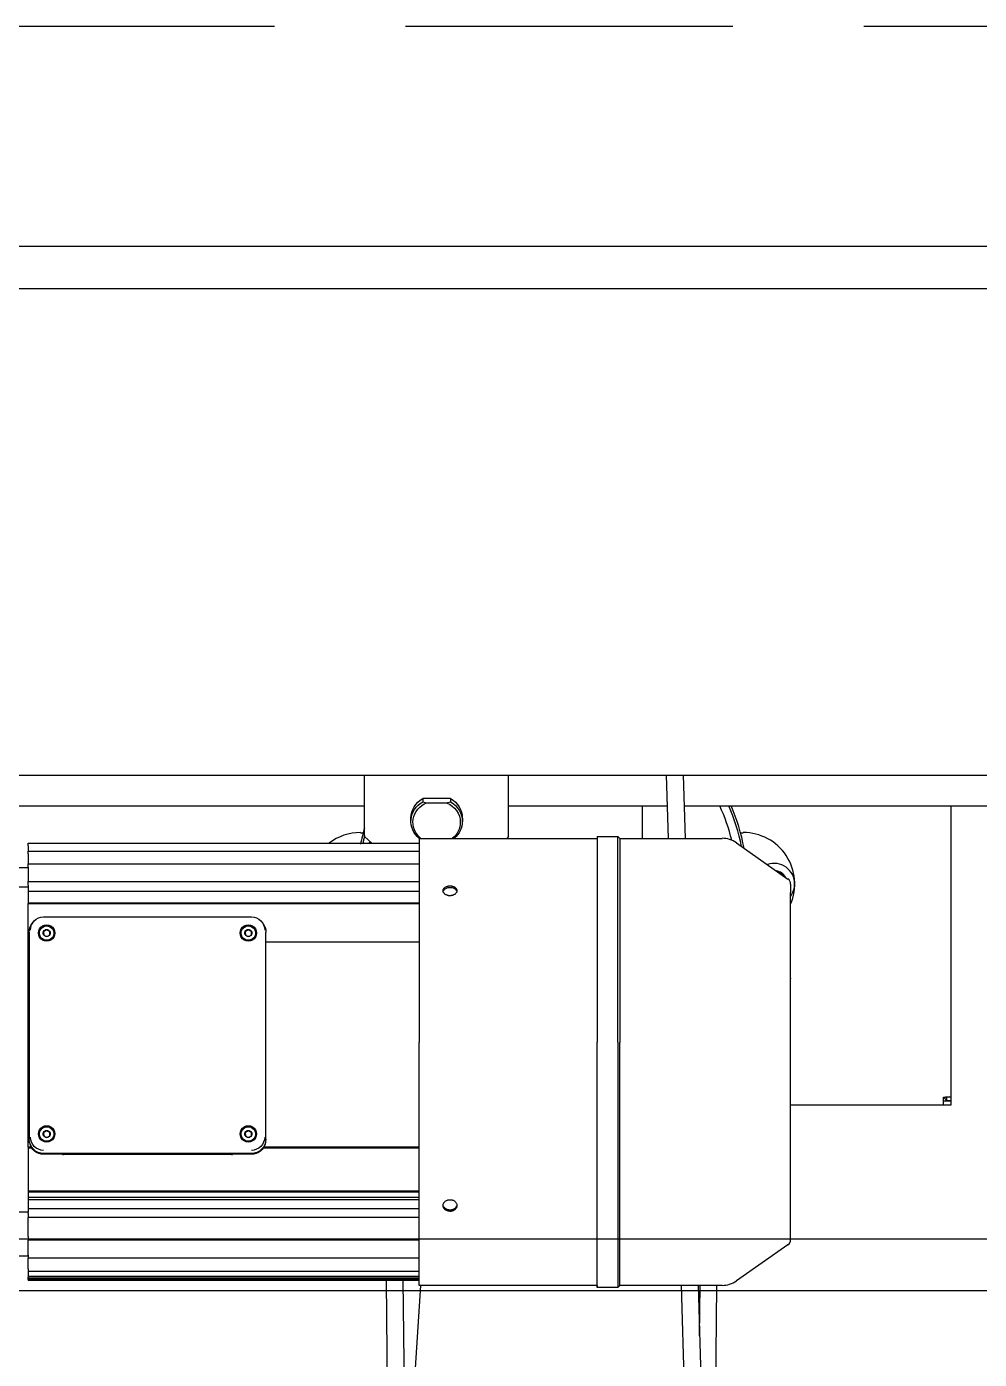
# Model space of a CAD drawing. Extents: x -1201378 to 2367219, y -619313 to 244905.
# Drawn here: x 1559980 to 1560708, y -79858 to -78841 of the extents above; entities that cross this region are included whole.
import ezdxf

# ---------------------------------------------------------------- set-up
doc = ezdxf.new("R2010")
doc.units = 0
doc.header["$LTSCALE"] = 1000
doc.linetypes.add('DASH', pattern=[0.35, 0.25, -0.1])
doc.layers.get('0').update_dxf_attribs({"linetype": 'CONTINUOUS'})
for name, color, linetype in [('EWHS5T6M-1', 7, 'CONTINUOUS'), ('EWHS5T6M-3', 7, 'CONTINUOUS'), ('FHSGH10105-主梁-04', 7, 'CONTINUOUS'), ('FHSGH10105-主梁-06', 7, 'CONTINUOUS'), ('S-SB', 21, 'CONTINUOUS'), ('零件1^葫芦小车', 7, 'CONTINUOUS')]:
    doc.layers.add(name, color=color, linetype=linetype)

# ---------------------------------------------------------------- blocks, each defined once
blk = doc.blocks.new('吊车5')
at = {"color": 3}
blk.add_line((1560515.7, -79801.8), (1560515.7, -79803.4), dxfattribs=at)
at = {"color": 6, "linetype": 'DASH'}
blk.add_lwpolyline([(1563769.3, -78840.6), (1555174.3, -78840.6), (1555174.3, -81443.1)], dxfattribs=at)
at = {"layer": 'EWHS5T6M-1', "color": 3, "linetype": 'Continuous'}
for p, q in [((1560550.3, -79460.5), (1560550.3, -79435.6)), ((1560786, -79658), (1560786, -79435.6)), ((1560786, -79663.9), (1560786, -79435.6)), ((1560335, -79456.1), (1560337.1, -79456.1)), ((1560625.1, -79456.1), (1560627.3, -79456.1)), ((1560781.7, -79659.6), (1560780.1, -79658)), ((1560780.1, -79658), (1560781.7, -79658)), ((1560780.1, -79659.6), (1560780.1, -79658)), ((1560781.7, -79659.6), (1560780.1, -79658)), ((1560780.1, -79663.9), (1560780.1, -79659.6)), ((1560780.1, -79660.8), (1560786, -79660.8)), ((1560786, -79658), (1560781.7, -79658)), ((1560782.8, -79660.7), (1560782.8, -79658)), ((1560782.8, -79660.7), (1560786, -79660.7)), ((1560786, -79660.7), (1560786, -79658)), ((1560786, -79663.9), (1560786, -79660.8)), ((1560663.4, -79663.9), (1560780.1, -79663.9)), ((1560663.4, -79663.9), (1560786, -79663.9)), ((1560780.1, -79663.9), (1560786, -79663.9))]:
    blk.add_line(p, q, dxfattribs=at)
for centre, radius, start, end in [((1560481.1, -79495.3), 141.4, 13.6474, 24.975), ((1560481.1, -79495.3), 147.7, 11.1841, 23.8445), ((1560481.1, -79495.3), 149.3, 10.5591, 23.5782), ((1560335, -79495.3), 39.3, 90, 127.5886), ((1560481.1, -79495.3), 149.3, 163.3144, 168.2406), ((1560627.3, -79495.3), 39.3, 336.9261, 90), ((1560481.1, -79495.3), 147.7, 165.4857, 168.1137), ((1560650.8, -79495.3), 15.7, 0, 108.9767), ((1560650.8, -79495.3), 10.2, 29.7951, 80.2049), ((1560650.8, -79495.3), 9.43, 43.5764, 66.4236), ((1560650.8, -79495.3), 15.7, 323.1301, 0)]:
    blk.add_arc(centre, radius, start, end, dxfattribs=at)
for points in [[(1560782.8, -79660.7), (1560782.8, -79660.5), (1560782.7, -79660.4), (1560782.3, -79660), (1560782, -79659.8), (1560781.7, -79659.6)], [(1560781.7, -79659.6), (1560781.9, -79659.9), (1560782.1, -79660.2), (1560782.4, -79660.6), (1560782.6, -79660.8), (1560782.8, -79660.8)]]:
    blk.add_open_spline(points, degree=3, knots=[0, 0, 0, 0, 0.5, 0.5, 1, 1, 1, 1], dxfattribs=at)
at = {"layer": 'EWHS5T6M-3', "color": 3, "linetype": 'Continuous'}
for p, q in [((1559975.1, -79008.2), (1560889.7, -79008.2)), ((1559975.1, -79008.2), (1560889.7, -79008.2)), ((1559975.1, -79412.1), (1560889.7, -79412.1)), ((1560338.1, -79459.1), (1560338.1, -79412.1)), ((1560448.1, -79459.1), (1560448.1, -79412.1)), ((1560403.8, -79429.9), (1560382.5, -79429.9)), ((1560382.5, -79429.9), (1560382.5, -79432.6)), ((1560382.5, -79432.6), (1560385.7, -79433.2)), ((1560385.7, -79433.2), (1560400.5, -79433.2)), ((1560400.5, -79433.2), (1560403.8, -79432.6)), ((1560403.8, -79429.9), (1560403.8, -79432.6)), ((1560373.5, -79447.5), (1560373.5, -79444.9)), ((1560412.8, -79444.9), (1560412.8, -79447.5)), ((1560081.2, -79466.1), (1560081.2, -79464.2)), ((1560081.2, -79464.2), (1560379.8, -79464.2)), ((1560081.2, -79466.1), (1560081.2, -79470.1)), ((1560338.1, -79459.1), (1560343.7, -79464.2)), ((1560379.8, -79460.5), (1560379.8, -79616.3)), ((1560379.8, -79460.5), (1560515.7, -79460.5)), ((1560448.1, -79459.1), (1560446.6, -79460.5)), ((1560515.7, -79458.9), (1560515.7, -79616.1)), ((1560515.7, -79458.9), (1560531.4, -79458.9)), ((1560531.4, -79616.1), (1560531.4, -79458.9)), ((1560531.4, -79458.9), (1560533, -79460.5)), ((1560533, -79460.5), (1560533, -79616.3)), ((1560533, -79460.5), (1560611.2, -79460.5)), ((1560622, -79463.9), (1560661.4, -79491.5)), ((1560081.2, -79472.3), (1560081.2, -79470.1)), ((1560081.2, -79470.1), (1560379.8, -79470.1)), ((1560081.2, -79472.3), (1560081.2, -79479.9)), ((1560065.5, -79482.6), (1560081.2, -79482.6)), ((1560081.2, -79482.4), (1560081.2, -79479.9)), ((1560081.2, -79479.9), (1560379.8, -79479.9)), ((1560081.2, -79482.4), (1560081.2, -79493.4)), ((1560056, -79497.5), (1560081.2, -79497.5)), ((1560081.2, -79496.1), (1560081.2, -79493.4)), ((1560081.2, -79493.4), (1560379.8, -79493.4)), ((1560081.2, -79496.1), (1560081.2, -79497.5)), ((1560081.2, -79497.5), (1560081.2, -79497.7)), ((1560081.2, -79497.7), (1560081.2, -79510.3)), ((1560663.4, -79495.3), (1560663.4, -79501.9)), ((1560081.2, -79500.7), (1560379.8, -79500.7)), ((1560663.4, -79502), (1560663.4, -79501.9)), ((1560663.4, -79567.3), (1560663.4, -79502)), ((1560379.8, -79509.9), (1560081.2, -79509.9)), ((1560081.2, -79511.1), (1560081.2, -79510.3)), ((1560081.2, -79510.3), (1560379.8, -79510.3)), ((1560081.2, -79539.8), (1560081.2, -79511.1)), ((1560084.2, -79525.4), (1560084.9, -79524.4)), ((1560093, -79520.4), (1560251.7, -79520.4)), ((1560259.8, -79524.4), (1560260.5, -79525.4)), ((1560082, -79532), (1560082, -79690.1)), ((1560089.8, -79533.3), (1560089.8, -79532.8)), ((1560095.2, -79530.3), (1560092.9, -79531.8)), ((1560095.2, -79530.3), (1560095.2, -79530)), ((1560097.6, -79531.5), (1560095.2, -79530.3)), ((1560097.6, -79531.5), (1560097.6, -79531.3)), ((1560097.8, -79534.2), (1560097.6, -79531.5)), ((1560100.8, -79532.8), (1560100.8, -79533.3)), ((1560243.8, -79533.3), (1560243.8, -79532.8)), ((1560249.2, -79530.3), (1560246.9, -79531.8)), ((1560249.2, -79530.3), (1560249.2, -79530)), ((1560251.6, -79531.5), (1560249.2, -79530.3)), ((1560251.6, -79531.5), (1560251.6, -79531.3)), ((1560251.8, -79534.2), (1560251.6, -79531.5)), ((1560254.8, -79532.8), (1560254.8, -79533.3)), ((1560262.7, -79690.1), (1560262.7, -79532)), ((1560081.2, -79696.3), (1560081.2, -79539.8)), ((1560082, -79539.8), (1560081.2, -79539.8)), ((1560379.8, -79539.8), (1560262.7, -79539.8)), ((1560663.4, -79567.3), (1560663.4, -79567.6)), ((1560663.4, -79619.3), (1560663.4, -79567.6)), ((1560379.8, -79801.8), (1560379.8, -79616.3)), ((1560515.7, -79803.4), (1560515.7, -79616.1)), ((1560531.4, -79616.1), (1560531.4, -79803.4)), ((1560533, -79801.8), (1560533, -79616.3)), ((1560663.4, -79672.9), (1560663.4, -79619.3)), ((1560663.4, -79672.9), (1560663.4, -79663.9)), ((1560663.4, -79751), (1560663.4, -79673.2)), ((1560663.4, -79751), (1560663.4, -79673.2)), ((1560089.8, -79686.7), (1560089.8, -79686.2)), ((1560095.2, -79683.7), (1560092.9, -79685.2)), ((1560095.2, -79683.7), (1560095.2, -79683.4)), ((1560097.6, -79685), (1560095.2, -79683.7)), ((1560097.6, -79685), (1560097.6, -79684.7)), ((1560097.8, -79687.7), (1560097.6, -79685)), ((1560100.8, -79686.2), (1560100.8, -79686.7)), ((1560243.8, -79686.7), (1560243.8, -79686.2)), ((1560249.2, -79683.7), (1560246.9, -79685.2)), ((1560249.2, -79683.7), (1560249.2, -79683.4)), ((1560251.6, -79685), (1560249.2, -79683.7)), ((1560251.6, -79685), (1560251.6, -79684.7)), ((1560251.8, -79687.7), (1560251.6, -79685)), ((1560254.8, -79686.2), (1560254.8, -79686.7)), ((1560081.2, -79696.3), (1560081.2, -79696.9)), ((1560083.7, -79696.3), (1560081.2, -79696.3)), ((1560084, -79696.9), (1560081.2, -79696.9)), ((1560081.2, -79696.9), (1560081.2, -79728.8)), ((1560082.3, -79692.9), (1560082.2, -79692.3)), ((1560251.7, -79701), (1560093, -79701)), ((1560379.8, -79696.9), (1560260.6, -79696.9)), ((1560379.8, -79696.3), (1560261, -79696.3)), ((1560262.5, -79692.3), (1560262.3, -79692.9)), ((1560251.7, -79701.6), (1560093, -79701.6)), ((1560236.5, -79701.8), (1560108.1, -79701.8)), ((1560081.2, -79728.8), (1560081.2, -79729.9)), ((1560081.2, -79729.5), (1560081.2, -79745.5)), ((1560379.8, -79729.9), (1560081.2, -79729.9)), ((1560379.8, -79730.5), (1560081.2, -79730.5)), ((1560081.2, -79734.4), (1560379.8, -79734.4)), ((1560081.2, -79736.3), (1560379.8, -79736.3)), ((1560081.2, -79745.8), (1560056, -79745.8)), ((1560081.2, -79743.1), (1560379.8, -79743.1)), ((1560081.2, -79745.5), (1560081.2, -79745.8)), ((1560081.2, -79747), (1560081.2, -79745.8)), ((1560081.2, -79747), (1560081.2, -79750)), ((1560081.2, -79764.4), (1560081.2, -79750)), ((1560379.8, -79750), (1560081.2, -79750)), ((1560663.4, -79767), (1560663.4, -79751.2)), ((1560663.4, -79767), (1560663.4, -79751.2)), ((1560081.2, -79764.4), (1560081.2, -79767.2)), ((1560081.2, -79778.6), (1560081.2, -79767.2)), ((1560379.8, -79767.2), (1560081.2, -79767.2)), ((1560661.4, -79770.8), (1560622, -79798.4)), ((1560661.4, -79770.8), (1560622, -79798.4)), ((1560081.2, -79779.6), (1560065.5, -79779.6)), ((1560081.2, -79779.6), (1560065.5, -79779.6)), ((1560081.2, -79778.6), (1560081.2, -79781)), ((1560081.2, -79779.6), (1560081.2, -79781)), ((1560081.2, -79789.1), (1560081.2, -79781)), ((1560379.8, -79781), (1560081.2, -79781)), ((1560081.2, -79789.1), (1560081.2, -79781)), ((1560081.2, -79789.1), (1560081.2, -79791.3)), ((1560081.2, -79789.1), (1560081.2, -79791.3)), ((1560081.2, -79791.3), (1560081.2, -79794.9)), ((1560379.8, -79791.3), (1560081.2, -79791.3)), ((1560081.2, -79791.3), (1560081.2, -79794.9)), ((1560081.2, -79794.9), (1560081.2, -79795.6)), ((1560379.8, -79794.9), (1560081.2, -79794.9)), ((1560081.2, -79794.9), (1560081.2, -79795.6)), ((1560081.2, -79796.7), (1560081.2, -79795.6)), ((1560379.8, -79795.6), (1560081.2, -79795.6)), ((1560081.2, -79796.7), (1560081.2, -79795.6)), ((1560379.8, -79796.7), (1560081.2, -79796.7)), ((1560081.2, -79797.4), (1560081.2, -79796.7)), ((1560081.2, -79797.4), (1560081.2, -79796.7)), ((1560379.8, -79797.4), (1560081.2, -79797.4)), ((1560081.2, -79797.4), (1560081.2, -79798.1)), ((1560081.2, -79797.4), (1560081.2, -79798.1)), ((1560379.8, -79798.1), (1560081.2, -79798.1)), ((1560379.8, -79798.1), (1560081.2, -79798.1)), ((1560379.8, -79801.8), (1560379.8, -79798.1)), ((1560515.7, -79801.8), (1560379.8, -79801.8)), ((1560515.7, -79801.8), (1560379.8, -79801.8)), ((1560533, -79801.8), (1560531.4, -79803.4)), ((1560533, -79801.8), (1560531.4, -79803.4)), ((1560611.2, -79801.8), (1560533, -79801.8)), ((1560611.2, -79801.8), (1560533, -79801.8)), ((1560531.4, -79803.4), (1560515.7, -79803.4)), ((1560531.4, -79803.4), (1560515.7, -79803.4))]:
    blk.add_line(p, q, dxfattribs=at)
for centre, radius, start, end in [((1560611.2, -79479.3), 18.9, 55, 90), ((1560658.7, -79495.3), 4.71, 0, 55), ((1560657.9, -79502), 5.52, 359.9999, 1.295), ((1560075.1, -79501.6), 34.8, 300.7093, 305.1809), ((1560638.8, -79503.7), 546.6, 182.9143, 183.1986), ((1560109.1, -79505.6), 32.8, 240.7592, 245.5068), ((1560111.2, -79501.4), 32.8, 240.7576, 245.5084), ((1560077.7, -79505.5), 34.9, 300.7114, 305.1787), ((1560636.5, -79503.8), 539.6, 182.9125, 183.2004), ((1560229.1, -79501.6), 34.8, 300.7093, 305.1809), ((1560792.8, -79503.7), 546.6, 182.9143, 183.1986), ((1560263.1, -79505.6), 32.8, 240.7592, 245.5068), ((1560265.2, -79501.4), 32.8, 240.7576, 245.5084), ((1560231.7, -79505.5), 34.9, 300.7114, 305.1787), ((1560790.5, -79503.8), 539.6, 182.9125, 183.2004), ((1560632.7, -79567.6), 30.7, 359.9992, 0.5496), ((1560632.7, -79672.9), 30.7, 359.4504, 0.0008), ((1560632.7, -79672.9), 30.7, 359.4504, 0.0008), ((1560075.1, -79655), 34.8, 300.7093, 305.1809), ((1560638.8, -79657.1), 546.6, 182.9143, 183.1986), ((1560109.1, -79659), 32.8, 240.7592, 245.5068), ((1560111.2, -79654.8), 32.8, 240.7576, 245.5084), ((1560077.7, -79658.9), 34.9, 300.7114, 305.1787), ((1560636.5, -79657.3), 539.6, 182.9125, 183.2004), ((1560229.1, -79655), 34.8, 300.7093, 305.1809), ((1560792.8, -79657.1), 546.6, 182.9143, 183.1986), ((1560263.1, -79659), 32.8, 240.7592, 245.5068), ((1560265.2, -79654.8), 32.8, 240.7576, 245.5084), ((1560231.7, -79658.9), 34.9, 300.7114, 305.1787), ((1560790.5, -79657.3), 539.6, 182.9125, 183.2004), ((1560108, -79698.7), 3.12, 258.832, 273.3239), ((1560236.7, -79698.7), 3.12, 266.6752, 281.1689), ((1560657.9, -79751), 5.52, 358.705, 0.0001), ((1560657.9, -79751), 5.52, 358.705, 0.0001), ((1560658.7, -79767), 4.71, 305, 0), ((1560658.7, -79767), 4.71, 305, 0), ((1560611.2, -79782.9), 18.9, 270, 305), ((1560611.2, -79782.9), 18.9, 270, 305)]:
    blk.add_arc(centre, radius, start, end, dxfattribs=at)
at = {"layer": 'EWHS5T6M-3', "color": 3, "linetype": 'Continuous', "extrusion": (0, 0, -1)}
for centre, major_axis, ratio, start_param, end_param in [((1560393.1, -79447.5), (19.6, 0), 0.906308, 2.318559, 4.138876), ((1560393.1, -79444.9), (19.6, 0), 0.906308, 3.141593, 4.138876), ((1560393.1, -79448.2), (18.1, 0), 0.906308, 2.292842, 4.292278), ((1560393.1, -79448.2), (-18.1, 0), 0.906308, 1.990908, 3.141593), ((1560393.1, -79444.9), (19.6, 0), 0.906308, 5.285902, 6.283185), ((1560393.1, -79447.5), (-19.6, 0), 0.906308, 2.144309, 3.141593), ((1560393.1, -79448.2), (18.1, 0), 0.906308, 0, 0.84875), ((1560393.1, -79447.5), (19.6, 0), 0.906308, 0, 0.814997), ((1560275.3, -79425.6), (-78.6, 0), 0.906308, 3.692209, 3.714995), ((1560093, -79532), (-11, 0), 0.996195, 0, 0.642281), ((1560093, -79530.5), (10.1, 0), 0.996195, 3.141593, 4.712389), ((1560095.3, -79532.7), (6.29, 0), 0.996195, 1.570796, 4.712389), ((1560095.3, -79533.3), (5.92, 0), 0.996195, 2.540562, 4.159734), ((1560095.3, -79532.8), (5.5, 0), 0.996195, 1.517654, 4.659247), ((1560095.3, -79532.8), (-5.5, 0), 0.996195, 1.517654, 4.659247), ((1560095.3, -79532.7), (-6.29, 0), 0.996195, 1.570796, 4.712389), ((1560095.3, -79533.3), (-5.92, 0), 0.996195, 2.123451, 3.742624), ((1560249.3, -79532.7), (6.29, 0), 0.996195, 1.570796, 4.712389), ((1560249.3, -79533.3), (5.92, 0), 0.996195, 2.540562, 4.159734), ((1560249.3, -79532.8), (5.5, 0), 0.996195, 1.517654, 4.659247), ((1560249.3, -79532.8), (-5.5, 0), 0.996195, 1.517654, 4.659247), ((1560249.3, -79532.7), (-6.29, 0), 0.996195, 1.570796, 4.712389), ((1560251.7, -79530.5), (10.1, 0), 0.996195, 4.712389, 6.283185), ((1560249.3, -79533.3), (-5.92, 0), 0.996195, 2.123451, 3.742624), ((1560251.7, -79532), (11, 0), 0.996195, 5.640904, 6.283185), ((1560095.3, -79533.3), (5.5, 0), 0.996195, 1.517654, 3.141593), ((1560095.3, -79532.7), (2.72, 0), 0.996195, 2.564851, 3.612049), ((1560095.3, -79532.7), (-2.72, 0), 0.996195, 0.470456, 1.517654), ((1560095.3, -79532.7), (2.72, 0), 0.996195, 1.517654, 2.564851), ((1560095.3, -79532.7), (-2.72, 0), 0.996195, 1.517654, 2.564851), ((1560095.3, -79532.7), (2.72, 0), 0.996195, 0.470456, 1.517654), ((1560095.3, -79533.3), (-5.5, 0), 0.996195, 3.141593, 4.659247), ((1560095.3, -79532.7), (-2.72, 0), 0.996195, 2.564851, 3.612049), ((1560249.3, -79533.3), (5.5, 0), 0.996195, 1.517654, 3.141593), ((1560249.3, -79532.7), (2.72, 0), 0.996195, 2.564851, 3.612049), ((1560249.3, -79532.7), (-2.72, 0), 0.996195, 0.470456, 1.517654), ((1560249.3, -79532.7), (2.72, 0), 0.996195, 1.517654, 2.564851), ((1560249.3, -79532.7), (-2.72, 0), 0.996195, 1.517654, 2.564851), ((1560249.3, -79532.7), (2.72, 0), 0.996195, 0.470456, 1.517654), ((1560249.3, -79533.3), (-5.5, 0), 0.996195, 3.141593, 4.659247), ((1560249.3, -79532.7), (-2.72, 0), 0.996195, 2.564851, 3.612049), ((1560095.3, -79686.1), (6.29, 0), 0.996195, 1.570796, 4.712389), ((1560095.3, -79686.2), (5.5, 0), 0.996195, 1.517654, 4.659247), ((1560095.3, -79686.2), (-5.5, 0), 0.996195, 1.517654, 4.659247), ((1560095.3, -79686.1), (-6.29, 0), 0.996195, 1.570796, 4.712389), ((1560249.3, -79686.1), (6.29, 0), 0.996195, 1.570796, 4.712389), ((1560249.3, -79686.2), (5.5, 0), 0.996195, 1.517654, 4.659247), ((1560249.3, -79686.2), (-5.5, 0), 0.996195, 1.517654, 4.659247), ((1560249.3, -79686.1), (-6.29, 0), 0.996195, 1.570796, 4.712389), ((1560093, -79690.1), (-11, 0), 0.996195, 4.712389, 6.283185), ((1560093, -79688.6), (-10.1, 0), 0.996195, 4.712389, 6.283185), ((1560095.3, -79686.7), (5.92, 0), 0.996195, 2.540562, 4.159734), ((1560095.3, -79686.7), (5.5, 0), 0.996195, 1.517654, 3.141593), ((1560095.3, -79686.2), (2.72, 0), 0.996195, 2.564851, 3.612049), ((1560095.3, -79686.2), (-2.72, 0), 0.996195, 0.470456, 1.517654), ((1560095.3, -79686.2), (2.72, 0), 0.996195, 1.517654, 2.564851), ((1560095.3, -79686.2), (-2.72, 0), 0.996195, 1.517654, 2.564851), ((1560095.3, -79686.2), (2.72, 0), 0.996195, 0.470456, 1.517654), ((1560095.3, -79686.7), (-5.5, 0), 0.996195, 3.141593, 4.659247), ((1560095.3, -79686.2), (-2.72, 0), 0.996195, 2.564851, 3.612049), ((1560095.3, -79686.7), (-5.92, 0), 0.996195, 2.123451, 3.742624), ((1560249.3, -79686.7), (5.92, 0), 0.996195, 2.540562, 4.159734), ((1560249.3, -79686.7), (5.5, 0), 0.996195, 1.517654, 3.141593), ((1560249.3, -79686.2), (2.72, 0), 0.996195, 2.564851, 3.612049), ((1560249.3, -79686.2), (-2.72, 0), 0.996195, 0.470456, 1.517654), ((1560249.3, -79686.2), (2.72, 0), 0.996195, 1.517654, 2.564851), ((1560249.3, -79686.2), (-2.72, 0), 0.996195, 1.517654, 2.564851), ((1560249.3, -79686.2), (2.72, 0), 0.996195, 0.470456, 1.517654), ((1560249.3, -79686.7), (-5.5, 0), 0.996195, 3.141593, 4.659247), ((1560249.3, -79686.2), (-2.72, 0), 0.996195, 2.564851, 3.612049), ((1560251.7, -79688.6), (-10.1, 0), 0.996195, 3.141593, 4.712389), ((1560251.7, -79690.1), (11, 0), 0.996195, 6.283185, 7.853982), ((1560249.3, -79686.7), (-5.92, 0), 0.996195, 2.123451, 3.742624), ((1560093, -79690.8), (10.9, 0), 0.996195, 1.570796, 2.940732), ((1560251.7, -79690.8), (10.9, 0), 0.996195, 0.20086, 1.570796)]:
    blk.add_ellipse(centre, major_axis=major_axis, ratio=ratio, start_param=start_param, end_param=end_param, dxfattribs=at)
at = {"layer": 'EWHS5T6M-3', "color": 3, "linetype": 'Continuous'}
for points, knots in [([(1560403.3, -79496.9), (1560403.2, -79496.9), (1560403, -79496.9), (1560402.7, -79497), (1560402.4, -79497), (1560402.1, -79497), (1560401.8, -79497.1), (1560401.5, -79497.1), (1560401, -79497.3), (1560400.3, -79497.5), (1560399.4, -79497.9), (1560398.7, -79498.5), (1560398.2, -79499.1), (1560397.9, -79499.7), (1560397.8, -79500.4), (1560397.9, -79501.1), (1560398.2, -79501.8), (1560398.7, -79502.4), (1560399.4, -79503), (1560400.3, -79503.4), (1560401.1, -79503.7), (1560401.7, -79503.9), (1560402.3, -79504), (1560402.8, -79504), (1560403.2, -79504), (1560403.3, -79504)], [0, 0, 0, 0, 0.017969, 0.035808, 0.053574, 0.071324, 0.089115, 0.107004, 0.125048, 0.18751, 0.2499, 0.312443, 0.374783, 0.437331, 0.499754, 0.56222, 0.624775, 0.687117, 0.749694, 0.81201, 0.874549, 0.905951, 0.937122, 0.96837, 1, 1, 1, 1]), ([(1560403.3, -79504), (1560403.4, -79504), (1560403.6, -79504), (1560403.9, -79504), (1560404.1, -79504), (1560404.5, -79503.9), (1560404.9, -79503.9), (1560405.4, -79503.7), (1560405.9, -79503.6), (1560406.5, -79503.3), (1560407.2, -79503), (1560407.9, -79502.4), (1560408.4, -79501.8), (1560408.8, -79501.1), (1560408.9, -79500.4), (1560408.8, -79499.7), (1560408.4, -79499.1), (1560407.9, -79498.5), (1560407.2, -79497.9), (1560406.4, -79497.5), (1560405.6, -79497.2), (1560404.9, -79497.1), (1560404.4, -79497), (1560403.9, -79497), (1560403.5, -79496.9), (1560403.3, -79496.9)], [0, 0, 0, 0, 0.015617, 0.031217, 0.046838, 0.062519, 0.093859, 0.125183, 0.156348, 0.187563, 0.250185, 0.312521, 0.375062, 0.437522, 0.499933, 0.562494, 0.624855, 0.687415, 0.749875, 0.812345, 0.87492, 0.906097, 0.937303, 0.968653, 1, 1, 1, 1]), ([(1560403.3, -79498.1), (1560403, -79498.2), (1560402.4, -79498.2), (1560401.4, -79498.3), (1560400.4, -79498.6), (1560399.1, -79499.3), (1560398.1, -79500.3), (1560397.8, -79501.2), (1560397.8, -79501.6), (1560397.8, -79501.6)], [0, 0, 0, 0, 0.0498308, 0.1081871, 0.1750598, 0.2504376, 0.3920247, 0.4999332, 0.5001595, 0.5001595, 0.5001595, 0.5001595]), ([(1560408.8, -79501.6), (1560408.8, -79501.2), (1560408.6, -79500.3), (1560407.5, -79499.2), (1560406, -79498.5), (1560404.6, -79498.2), (1560403.7, -79498.2), (1560403.3, -79498.1)], [0.500163, 0.500163, 0.500163, 0.500163, 0.6080037, 0.7495025, 0.8480688, 0.931583, 1, 1, 1, 1]), ([(1560403.3, -79736.6), (1560403.2, -79736.6), (1560403, -79736.6), (1560402.7, -79736.6), (1560402.4, -79736.6), (1560402.1, -79736.7), (1560401.8, -79736.7), (1560401.5, -79736.8), (1560401, -79737), (1560400.3, -79737.3), (1560399.4, -79737.8), (1560398.7, -79738.5), (1560398.2, -79739.2), (1560397.9, -79740), (1560397.8, -79740.8), (1560397.9, -79741.7), (1560398.2, -79742.5), (1560398.7, -79743.2), (1560399.4, -79743.8), (1560400.3, -79744.3), (1560401.1, -79744.6), (1560401.7, -79744.8), (1560402.3, -79744.9), (1560402.8, -79745), (1560403.2, -79745), (1560403.3, -79745)], [0, 0, 0, 0, 0.017969, 0.035808, 0.053574, 0.071324, 0.089115, 0.107004, 0.125048, 0.18751, 0.2499, 0.312443, 0.374783, 0.437331, 0.499754, 0.56222, 0.624775, 0.687117, 0.749694, 0.81201, 0.874549, 0.905951, 0.937122, 0.96837, 1, 1, 1, 1]), ([(1560397.8, -79739.8), (1560397.8, -79740.3), (1560398.1, -79741.4), (1560399.2, -79742.7), (1560400.7, -79743.5), (1560402.1, -79743.9), (1560402.9, -79744), (1560403.3, -79744)], [0.5001595, 0.5001595, 0.5001595, 0.5001595, 0.6077712, 0.7492495, 0.8479785, 0.9315772, 1, 1, 1, 1]), ([(1560403.3, -79745), (1560403.4, -79745), (1560403.6, -79745), (1560403.9, -79745), (1560404.1, -79745), (1560404.5, -79744.9), (1560404.9, -79744.8), (1560405.4, -79744.7), (1560405.9, -79744.5), (1560406.5, -79744.2), (1560407.2, -79743.8), (1560407.9, -79743.2), (1560408.4, -79742.5), (1560408.8, -79741.7), (1560408.9, -79740.8), (1560408.8, -79740), (1560408.4, -79739.2), (1560407.9, -79738.5), (1560407.2, -79737.8), (1560406.4, -79737.3), (1560405.6, -79736.9), (1560404.9, -79736.7), (1560404.4, -79736.6), (1560403.9, -79736.6), (1560403.5, -79736.6), (1560403.3, -79736.6)], [0, 0, 0, 0, 0.015617, 0.031217, 0.046838, 0.062519, 0.093859, 0.125183, 0.156348, 0.187563, 0.250185, 0.312521, 0.375062, 0.437522, 0.499933, 0.562494, 0.624855, 0.687415, 0.749875, 0.812345, 0.87492, 0.906097, 0.937303, 0.968653, 1, 1, 1, 1]), ([(1560403.3, -79744), (1560403.6, -79744), (1560404.2, -79744), (1560405.2, -79743.8), (1560406.3, -79743.4), (1560407.6, -79742.6), (1560408.6, -79741.4), (1560408.8, -79740.3), (1560408.8, -79739.8), (1560408.8, -79739.8)], [0, 0, 0, 0, 0.0496998, 0.1080452, 0.1750266, 0.2506324, 0.3922836, 0.5000874, 0.500163, 0.500163, 0.500163, 0.500163])]:
    blk.add_open_spline(points, degree=3, knots=knots, dxfattribs=at)
at = {"layer": 'FHSGH10105-主梁-04', "color": 3, "linetype": 'Continuous'}
blk.add_line((1555299.5, -79040.6), (1563769.3, -79040.6), dxfattribs=at)
at = {"layer": 'FHSGH10105-主梁-06', "color": 3, "linetype": 'Continuous'}
for p, q in [((1559974.3, -79435.6), (1560338.1, -79435.6)), ((1560448.1, -79435.6), (1560569.4, -79435.6)), ((1560582.1, -79435.6), (1560903.8, -79435.6)), ((1560786, -79435.6), (1560899.3, -79435.6)), ((1555503.3, -79766.3), (1563769.3, -79766.3)), ((1555299.5, -79805.6), (1563769.3, -79805.6))]:
    blk.add_line(p, q, dxfattribs=at)
at = {"layer": '零件1^葫芦小车', "color": 3, "linetype": 'Continuous'}
for p, q in [((1560570.1, -79460.5), (1560568.7, -79412.1)), ((1560581.4, -79412.1), (1560582.8, -79460.5)), ((1560356.4, -79971.9), (1560354.7, -79798.1)), ((1560358.5, -80154.8), (1560381.1, -79801.8)), ((1560367.4, -79798.1), (1560369.2, -79980.4)), ((1560590.6, -80158.2), (1560580.2, -79801.8)), ((1560592.8, -79801.8), (1560603.3, -80158.7)), ((1560593.9, -79840.2), (1560594.3, -79801.8)), ((1560606.9, -79801.8), (1560605.3, -79973.2))]:
    blk.add_line(p, q, dxfattribs=at)

msp = doc.modelspace()

# ---------------------------------------------------------------- block references
at = {"layer": 'S-SB'}
msp.add_blockref('吊车5', (-100, 0), dxfattribs=at)

doc.saveas('drawing.dxf')
